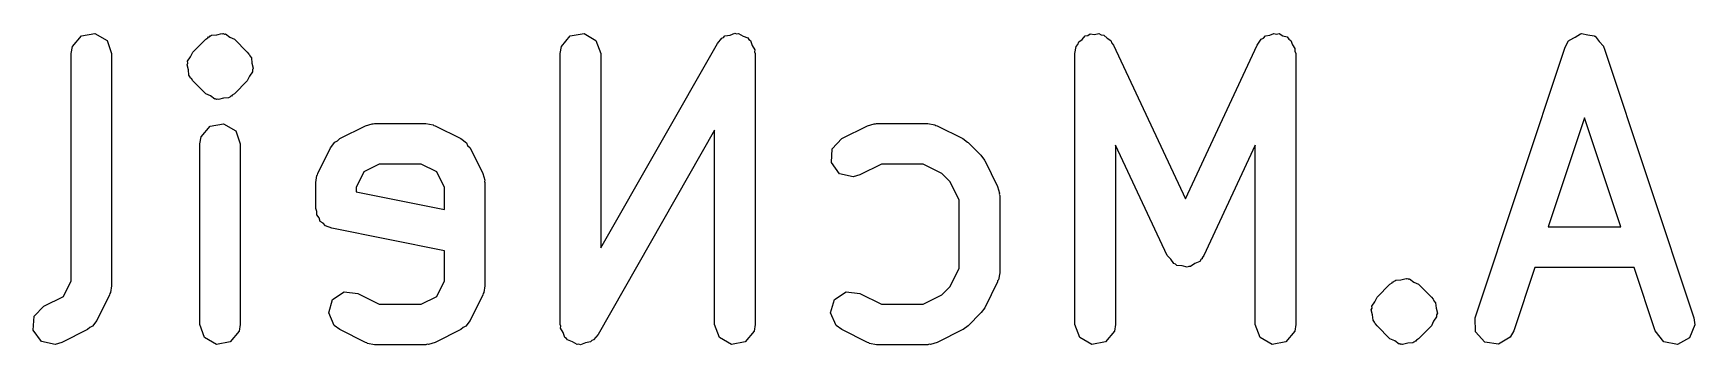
# Model space of a CAD drawing. Extents: x 83 to 117, y -96.7 to -70.8.
# Drawn here: x 100.52 to 106.67, y -90.53 to -89.38 of the extents above; entities that cross this region are included whole.
import ezdxf

# ---------------------------------------------------------------- set-up
doc = ezdxf.new("R2010")
doc.units = 0
doc.layers.add('BLACK', color=7, linetype='CONTINUOUS')

msp = doc.modelspace()

# ---------------------------------------------------------------- linework, layer by layer
at = {"layer": 'BLACK', "linetype": 'CONTINUOUS'}
for p, q in [((100.663, -89.4524), (100.668, -89.4267)), ((100.668, -89.4267), (100.701, -89.3874)), ((100.701, -89.3874), (100.751, -89.3785)), ((100.751, -89.3785), (100.796, -89.4042)), ((100.796, -89.4042), (100.813, -89.4524)), ((101.114, -89.447), (101.161, -89.3993)), ((101.161, -89.3993), (101.169, -89.3937)), ((101.169, -89.3937), (101.171, -89.3909)), ((101.171, -89.3909), (101.174, -89.3901)), ((101.174, -89.3901), (101.175, -89.39)), ((101.175, -89.39), (101.177, -89.3874)), ((101.177, -89.3874), (101.179, -89.3871)), ((101.179, -89.3871), (101.183, -89.3844)), ((101.183, -89.3844), (101.202, -89.3827)), ((101.202, -89.3827), (101.221, -89.3777)), ((101.221, -89.3777), (101.224, -89.3791)), ((101.224, -89.3791), (101.227, -89.3785)), ((101.227, -89.3785), (101.23, -89.3802)), ((101.23, -89.3802), (101.234, -89.3799)), ((101.234, -89.3799), (101.25, -89.3911)), ((101.25, -89.3911), (101.267, -89.3993)), ((101.267, -89.3993), (101.315, -89.447)), ((102.473, -89.4524), (102.477, -89.4267)), ((102.477, -89.4267), (102.51, -89.3874)), ((102.51, -89.3874), (102.561, -89.3785)), ((102.561, -89.3785), (102.605, -89.4042)), ((102.605, -89.4042), (102.623, -89.4524)), ((102.623, -90.17), (103.054, -89.4152)), ((103.054, -89.4152), (103.071, -89.3951)), ((103.071, -89.3951), (103.077, -89.3927)), ((103.077, -89.3927), (103.082, -89.3874)), ((103.082, -89.3874), (103.101, -89.3841)), ((103.101, -89.3841), (103.119, -89.3774)), ((103.119, -89.3774), (103.125, -89.3797)), ((103.125, -89.3797), (103.132, -89.3785)), ((103.132, -89.3785), (103.149, -89.3882)), ((103.149, -89.3882), (103.167, -89.3947)), ((103.167, -89.3947), (103.17, -89.4007)), ((103.17, -89.4007), (103.176, -89.4042)), ((103.176, -89.4042), (103.183, -89.4223)), ((103.183, -89.4223), (103.193, -89.439)), ((104.377, -89.4524), (104.382, -89.4267)), ((104.382, -89.4267), (104.388, -89.4191)), ((104.388, -89.4191), (104.391, -89.4094)), ((104.391, -89.4094), (104.404, -89.4)), ((104.404, -89.4), (104.415, -89.3874)), ((104.415, -89.3874), (104.425, -89.3857)), ((104.425, -89.3857), (104.433, -89.3799)), ((104.433, -89.3799), (104.449, -89.3814)), ((104.449, -89.3814), (104.465, -89.3785)), ((104.465, -89.3785), (104.474, -89.3835)), ((104.474, -89.3835), (104.484, -89.3844)), ((104.484, -89.3844), (104.496, -89.396)), ((104.496, -89.396), (104.51, -89.4042)), ((104.51, -89.4042), (104.513, -89.4136)), ((104.513, -89.4136), (104.52, -89.4207)), ((104.52, -89.4207), (104.786, -89.9893)), ((104.786, -89.9893), (105.051, -89.4207)), ((105.051, -89.4207), (105.066, -89.3993)), ((105.066, -89.3993), (105.075, -89.3951)), ((105.075, -89.3951), (105.082, -89.3874)), ((105.082, -89.3874), (105.098, -89.3846)), ((105.098, -89.3846), (105.113, -89.3777)), ((105.113, -89.3777), (105.122, -89.3803)), ((105.122, -89.3803), (105.132, -89.3785)), ((105.132, -89.3785), (105.146, -89.3867)), ((105.146, -89.3867), (105.162, -89.391)), ((105.162, -89.391), (105.168, -89.3992)), ((105.168, -89.3992), (105.176, -89.4042)), ((105.176, -89.4042), (105.182, -89.4196)), ((105.182, -89.4196), (105.191, -89.433)), ((105.191, -89.433), (105.191, -89.443)), ((105.857, -90.4287), (106.191, -89.4287)), ((106.191, -89.4287), (106.203, -89.4058)), ((106.203, -89.4058), (106.205, -89.4046)), ((106.205, -89.4046), (106.206, -89.4026)), ((106.206, -89.4026), (106.227, -89.3913)), ((106.227, -89.3913), (106.247, -89.3789)), ((106.247, -89.3789), (106.249, -89.3792)), ((106.249, -89.3792), (106.251, -89.3782)), ((106.251, -89.3782), (106.274, -89.3829)), ((106.274, -89.3829), (106.298, -89.3864)), ((106.298, -89.3864), (106.299, -89.388)), ((106.299, -89.388), (106.301, -89.3885)), ((106.301, -89.3885), (106.316, -89.4071)), ((106.316, -89.4071), (106.332, -89.4248)), ((106.332, -89.4248), (106.332, -89.427)), ((106.332, -89.427), (106.333, -89.4287)), ((106.333, -89.4287), (106.666, -90.4287)), ((100.663, -90.2918), (100.663, -89.4524)), ((100.813, -89.4524), (100.813, -90.3095)), ((101.092, -89.4935), (101.095, -89.4873)), ((101.097, -89.5123), (101.092, -89.4935)), ((101.094, -89.4806), (101.105, -89.4646)), ((101.095, -89.4873), (101.094, -89.4806)), ((101.105, -89.4646), (101.114, -89.447)), ((101.315, -89.447), (101.321, -89.4551)), ((101.321, -89.4551), (101.323, -89.457)), ((101.323, -89.457), (101.324, -89.4602)), ((101.324, -89.4602), (101.33, -89.4683)), ((101.33, -89.4683), (101.332, -89.4877)), ((101.332, -89.4877), (101.337, -89.5065)), ((102.473, -90.4524), (102.473, -89.4524)), ((102.623, -89.4524), (102.623, -90.17)), ((103.193, -89.439), (103.192, -89.4459)), ((103.192, -89.4459), (103.194, -89.4524)), ((103.194, -89.4524), (103.194, -90.4524)), ((104.377, -90.4524), (104.377, -89.4524)), ((105.191, -89.443), (105.194, -89.4524)), ((105.194, -89.4524), (105.194, -90.4524)), ((101.099, -89.5317), (101.097, -89.5123)), ((101.104, -89.5398), (101.099, -89.5317)), ((101.105, -89.543), (101.104, -89.5398)), ((101.108, -89.5449), (101.105, -89.543)), ((101.114, -89.553), (101.108, -89.5449)), ((101.161, -89.6007), (101.114, -89.553)), ((101.315, -89.553), (101.267, -89.6007)), ((101.323, -89.5354), (101.315, -89.553)), ((101.334, -89.5194), (101.323, -89.5354)), ((101.337, -89.5065), (101.334, -89.5127)), ((101.334, -89.5127), (101.334, -89.5194)), ((101.179, -89.6089), (101.161, -89.6007)), ((101.195, -89.6201), (101.179, -89.6089)), ((101.198, -89.6198), (101.195, -89.6201)), ((101.201, -89.6215), (101.198, -89.6198)), ((101.205, -89.6209), (101.201, -89.6215)), ((101.208, -89.6223), (101.205, -89.6209)), ((101.227, -89.6173), (101.208, -89.6223)), ((101.246, -89.6156), (101.227, -89.6173)), ((101.25, -89.6129), (101.246, -89.6156)), ((101.252, -89.6126), (101.25, -89.6129)), ((101.254, -89.61), (101.252, -89.6126)), ((101.257, -89.6091), (101.254, -89.6099)), ((101.254, -89.6099), (101.254, -89.61)), ((101.259, -89.6063), (101.257, -89.6091)), ((101.267, -89.6007), (101.259, -89.6063)), ((101.144, -89.7601), (101.177, -89.7208)), ((101.177, -89.7208), (101.227, -89.7119)), ((101.227, -89.7119), (101.272, -89.7375)), ((101.272, -89.7375), (101.289, -89.7857)), ((101.657, -89.7663), (101.752, -89.7186)), ((101.752, -89.7186), (101.777, -89.7112)), ((101.777, -89.7112), (101.781, -89.7122)), ((101.781, -89.7122), (101.786, -89.7107)), ((101.786, -89.7107), (101.976, -89.7107)), ((101.976, -89.7107), (102.002, -89.7152)), ((102.002, -89.7152), (102.005, -89.7181)), ((102.005, -89.7181), (102.01, -89.7186)), ((102.01, -89.7186), (102.105, -89.7663)), ((103.044, -89.7348), (102.613, -90.4896)), ((103.044, -90.4524), (103.044, -89.7348)), ((103.514, -89.7663), (103.609, -89.7186)), ((103.609, -89.7186), (103.634, -89.7112)), ((103.634, -89.7112), (103.639, -89.7122)), ((103.639, -89.7122), (103.643, -89.7107)), ((103.643, -89.7107), (103.833, -89.7107)), ((103.833, -89.7107), (103.859, -89.7152)), ((103.859, -89.7152), (103.862, -89.7181)), ((103.862, -89.7181), (103.867, -89.7186)), ((103.867, -89.7186), (103.962, -89.7663)), ((106.262, -89.6895), (106.128, -90.0917)), ((106.396, -90.0917), (106.262, -89.6895)), ((101.139, -89.7857), (101.144, -89.7601)), ((101.139, -90.4524), (101.139, -89.7857)), ((101.289, -89.7857), (101.289, -90.4524)), ((101.576, -89.895), (101.623, -89.7998)), ((101.623, -89.7998), (101.639, -89.7789)), ((101.639, -89.7789), (101.649, -89.7744)), ((101.649, -89.7744), (101.657, -89.7663)), ((102.105, -89.7663), (102.126, -89.7818)), ((102.126, -89.7818), (102.13, -89.7921)), ((102.13, -89.7921), (102.139, -89.7998)), ((102.139, -89.7998), (102.186, -89.895)), ((103.476, -89.8547), (103.479, -89.8035)), ((103.479, -89.8035), (103.514, -89.7663)), ((103.962, -89.7663), (103.98, -89.7796)), ((103.98, -89.7796), (103.982, -89.7803)), ((103.982, -89.7803), (104.029, -89.8279)), ((104.718, -90.1984), (104.527, -89.7904)), ((104.527, -89.7904), (104.527, -90.4524)), ((105.044, -89.7904), (104.854, -90.1984)), ((105.044, -90.4524), (105.044, -89.7904)), ((101.803, -89.8607), (101.746, -89.8892)), ((101.958, -89.8607), (101.803, -89.8607)), ((102.016, -89.8892), (101.958, -89.8607)), ((103.506, -89.8959), (103.476, -89.8547)), ((103.661, -89.8607), (103.581, -89.9004)), ((103.816, -89.8607), (103.661, -89.8607)), ((103.884, -89.895), (103.816, -89.8607)), ((104.029, -89.8279), (104.042, -89.8463)), ((104.042, -89.8463), (104.043, -89.8474)), ((104.043, -89.8474), (104.091, -89.9426)), ((101.568, -89.9286), (101.572, -89.9029)), ((101.568, -90.0238), (101.568, -89.9286)), ((101.572, -89.9029), (101.575, -89.8995)), ((101.575, -89.8995), (101.576, -89.895)), ((101.746, -89.8892), (101.718, -89.9463)), ((102.044, -89.9463), (102.016, -89.8892)), ((102.186, -89.895), (102.194, -89.92)), ((102.194, -89.92), (102.193, -89.9244)), ((102.193, -89.9244), (102.194, -89.9286)), ((102.194, -89.9286), (102.194, -90.3095)), ((103.556, -89.9078), (103.506, -89.8959)), ((103.581, -89.9004), (103.556, -89.9078)), ((103.915, -89.9254), (103.884, -89.895)), ((103.949, -89.9939), (103.915, -89.9254)), ((101.718, -89.9463), (101.718, -89.9623)), ((101.718, -89.9623), (102.044, -90.0276)), ((102.044, -90.0276), (102.044, -89.9463)), ((104.091, -89.9426), (104.098, -89.9676)), ((104.098, -89.9676), (104.097, -89.972)), ((104.097, -89.972), (104.099, -89.9762)), ((104.099, -89.9762), (104.099, -90.2619)), ((101.572, -90.0355), (101.568, -90.0238)), ((101.572, -90.0478), (101.572, -90.0355)), ((101.581, -90.0588), (101.572, -90.0478)), ((103.949, -90.2442), (103.949, -89.9939)), ((101.585, -90.072), (101.581, -90.0588)), ((101.596, -90.0782), (101.585, -90.072)), ((101.604, -90.0879), (101.596, -90.0782)), ((101.628, -90.0974), (101.604, -90.0879)), ((102.044, -90.1805), (101.628, -90.0974)), ((106.128, -90.0917), (106.396, -90.0917)), ((102.044, -90.2918), (102.044, -90.1805)), ((104.732, -90.2121), (104.718, -90.1984)), ((104.743, -90.2281), (104.732, -90.2121)), ((104.749, -90.2298), (104.743, -90.2281)), ((104.754, -90.2346), (104.749, -90.2298)), ((104.773, -90.2363), (104.754, -90.2346)), ((104.792, -90.2414), (104.773, -90.2363)), ((104.821, -90.2279), (104.805, -90.2391)), ((104.839, -90.2197), (104.821, -90.2279)), ((104.844, -90.2116), (104.839, -90.2197)), ((104.847, -90.2097), (104.844, -90.2116)), ((104.848, -90.2065), (104.847, -90.2097)), ((104.854, -90.1984), (104.848, -90.2065)), ((100.635, -90.3489), (100.663, -90.2918)), ((102.016, -90.3489), (102.044, -90.2918)), ((103.915, -90.3127), (103.949, -90.2442)), ((104.091, -90.2954), (104.043, -90.3907)), ((104.094, -90.2876), (104.091, -90.291)), ((104.091, -90.291), (104.091, -90.2954)), ((104.099, -90.2619), (104.094, -90.2876)), ((104.798, -90.2385), (104.792, -90.2414)), ((104.805, -90.2391), (104.798, -90.2385)), ((105.542, -90.3041), (105.55, -90.2984)), ((105.55, -90.2984), (105.552, -90.2957)), ((105.552, -90.2957), (105.555, -90.2948)), ((105.555, -90.2948), (105.556, -90.2947)), ((105.556, -90.2947), (105.558, -90.2922)), ((105.558, -90.2922), (105.56, -90.2918)), ((105.56, -90.2918), (105.564, -90.2892)), ((105.564, -90.2892), (105.583, -90.2875)), ((105.583, -90.2875), (105.602, -90.2824)), ((105.602, -90.2824), (105.605, -90.2839)), ((105.605, -90.2839), (105.608, -90.2833)), ((105.608, -90.2833), (105.611, -90.285)), ((105.611, -90.285), (105.615, -90.2847)), ((105.615, -90.2847), (105.631, -90.2959)), ((105.631, -90.2959), (105.648, -90.3041)), ((106.078, -90.2417), (106, -90.4761)), ((106.446, -90.2417), (106.078, -90.2417)), ((106.524, -90.4761), (106.446, -90.2417)), ((100.562, -90.3853), (100.635, -90.3489)), ((100.805, -90.3431), (100.758, -90.4383)), ((100.806, -90.3386), (100.805, -90.3431)), ((100.809, -90.3352), (100.806, -90.3386)), ((100.813, -90.3095), (100.809, -90.3352)), ((101.616, -90.4093), (101.63, -90.3601)), ((101.63, -90.3601), (101.673, -90.3318)), ((101.673, -90.3318), (101.724, -90.3377)), ((101.724, -90.3377), (101.803, -90.3774)), ((101.958, -90.3774), (102.016, -90.3489)), ((102.186, -90.3431), (102.139, -90.4383)), ((102.187, -90.3386), (102.186, -90.3431)), ((102.19, -90.3352), (102.187, -90.3386)), ((102.194, -90.3095), (102.19, -90.3352)), ((103.473, -90.4093), (103.487, -90.3601)), ((103.487, -90.3601), (103.53, -90.3318)), ((103.53, -90.3318), (103.581, -90.3377)), ((103.581, -90.3377), (103.661, -90.3774)), ((103.816, -90.3774), (103.884, -90.3431)), ((103.884, -90.3431), (103.915, -90.3127)), ((105.486, -90.3694), (105.495, -90.3517)), ((105.495, -90.3517), (105.542, -90.3041)), ((105.648, -90.3041), (105.696, -90.3517)), ((105.696, -90.3517), (105.702, -90.3598)), ((105.702, -90.3598), (105.704, -90.3617)), ((100.526, -90.4226), (100.562, -90.3853)), ((101.636, -90.4563), (101.616, -90.4093)), ((101.803, -90.3774), (101.958, -90.3774)), ((103.493, -90.4563), (103.473, -90.4093)), ((103.661, -90.3774), (103.816, -90.3774)), ((104.029, -90.4102), (103.982, -90.4578)), ((104.03, -90.4087), (104.029, -90.4102)), ((104.043, -90.3907), (104.03, -90.4087)), ((105.473, -90.3982), (105.476, -90.3921)), ((105.478, -90.417), (105.473, -90.3982)), ((105.475, -90.3854), (105.486, -90.3694)), ((105.476, -90.3921), (105.475, -90.3854)), ((105.48, -90.4365), (105.478, -90.417)), ((105.704, -90.3617), (105.705, -90.365)), ((105.705, -90.365), (105.711, -90.3731)), ((105.711, -90.3731), (105.713, -90.3925)), ((105.713, -90.3925), (105.718, -90.4113)), ((105.718, -90.4113), (105.715, -90.4174)), ((105.715, -90.4174), (105.715, -90.4242)), ((100.523, -90.4738), (100.526, -90.4226)), ((100.554, -90.515), (100.523, -90.4738)), ((100.724, -90.4718), (100.629, -90.5195)), ((100.732, -90.4637), (100.724, -90.4718)), ((100.742, -90.4592), (100.732, -90.4637)), ((100.758, -90.4383), (100.742, -90.4592)), ((101.157, -90.5006), (101.139, -90.4524)), ((101.285, -90.478), (101.252, -90.5173)), ((101.289, -90.4524), (101.285, -90.478)), ((101.657, -90.4718), (101.636, -90.4563)), ((101.752, -90.5195), (101.657, -90.4718)), ((102.105, -90.4718), (102.01, -90.5195)), ((102.113, -90.4637), (102.105, -90.4718)), ((102.123, -90.4592), (102.113, -90.4637)), ((102.139, -90.4383), (102.123, -90.4592)), ((102.475, -90.4589), (102.473, -90.4524)), ((102.474, -90.4657), (102.475, -90.4589)), ((102.484, -90.4824), (102.474, -90.4657)), ((102.49, -90.5006), (102.484, -90.4824)), ((103.062, -90.5006), (103.044, -90.4524)), ((103.19, -90.478), (103.157, -90.5173)), ((103.194, -90.4524), (103.19, -90.478)), ((103.514, -90.4718), (103.493, -90.4563)), ((103.609, -90.5195), (103.514, -90.4718)), ((103.962, -90.4718), (103.867, -90.5195)), ((103.963, -90.4707), (103.962, -90.4718)), ((103.982, -90.4578), (103.963, -90.4707)), ((104.395, -90.5006), (104.377, -90.4524)), ((104.523, -90.478), (104.49, -90.5173)), ((104.527, -90.4524), (104.523, -90.478)), ((105.062, -90.5006), (105.044, -90.4524)), ((105.19, -90.478), (105.157, -90.5173)), ((105.194, -90.4524), (105.19, -90.478)), ((105.485, -90.4446), (105.48, -90.4365)), ((105.486, -90.4478), (105.485, -90.4446)), ((105.489, -90.4497), (105.486, -90.4478)), ((105.495, -90.4578), (105.489, -90.4497)), ((105.542, -90.5054), (105.495, -90.4578)), ((105.696, -90.4578), (105.648, -90.5054)), ((105.704, -90.4401), (105.696, -90.4578)), ((105.715, -90.4242), (105.704, -90.4401)), ((105.859, -90.4799), (105.857, -90.4287)), ((105.893, -90.5183), (105.859, -90.4799)), ((106, -90.4761), (105.987, -90.499)), ((106.556, -90.5163), (106.524, -90.4761)), ((106.67, -90.4544), (106.651, -90.5021)), ((106.666, -90.4287), (106.67, -90.4544)), ((100.604, -90.5269), (100.554, -90.515)), ((100.629, -90.5195), (100.604, -90.5269)), ((101.201, -90.5262), (101.157, -90.5006)), ((101.252, -90.5173), (101.201, -90.5262)), ((101.757, -90.52), (101.752, -90.5195)), ((101.76, -90.5229), (101.757, -90.52)), ((101.786, -90.5274), (101.76, -90.5229)), ((101.976, -90.5274), (101.786, -90.5274)), ((101.98, -90.5258), (101.976, -90.5274)), ((101.985, -90.5269), (101.98, -90.5258)), ((102.01, -90.5195), (101.985, -90.5269)), ((102.496, -90.5041), (102.49, -90.5006)), ((102.5, -90.51), (102.496, -90.5041)), ((102.518, -90.5166), (102.5, -90.51)), ((102.535, -90.5262), (102.518, -90.5166)), ((102.541, -90.525), (102.535, -90.5262)), ((102.548, -90.5274), (102.541, -90.525)), ((102.566, -90.5207), (102.548, -90.5274)), ((102.585, -90.5173), (102.566, -90.5207)), ((102.59, -90.512), (102.585, -90.5173)), ((102.596, -90.5096), (102.59, -90.512)), ((102.613, -90.4896), (102.596, -90.5096)), ((103.106, -90.5262), (103.062, -90.5006)), ((103.157, -90.5173), (103.106, -90.5262)), ((103.614, -90.52), (103.609, -90.5195)), ((103.617, -90.5229), (103.614, -90.52)), ((103.643, -90.5274), (103.617, -90.5229)), ((103.833, -90.5274), (103.643, -90.5274)), ((103.838, -90.5258), (103.833, -90.5274)), ((103.842, -90.5269), (103.838, -90.5258)), ((103.867, -90.5195), (103.842, -90.5269)), ((104.439, -90.5262), (104.395, -90.5006)), ((104.49, -90.5173), (104.439, -90.5262)), ((105.106, -90.5262), (105.062, -90.5006)), ((105.157, -90.5173), (105.106, -90.5262)), ((105.56, -90.5136), (105.542, -90.5054)), ((105.576, -90.5248), (105.56, -90.5136)), ((105.579, -90.5245), (105.576, -90.5248)), ((105.582, -90.5262), (105.579, -90.5245)), ((105.586, -90.5256), (105.582, -90.5262)), ((105.589, -90.5271), (105.586, -90.5256)), ((105.608, -90.5221), (105.589, -90.5271)), ((105.627, -90.5204), (105.608, -90.5221)), ((105.631, -90.5177), (105.627, -90.5204)), ((105.633, -90.5173), (105.631, -90.5177)), ((105.635, -90.5148), (105.633, -90.5173)), ((105.638, -90.5138), (105.635, -90.5147)), ((105.635, -90.5147), (105.635, -90.5148)), ((105.64, -90.5111), (105.638, -90.5138)), ((105.648, -90.5054), (105.64, -90.5111)), ((105.944, -90.5259), (105.893, -90.5183)), ((105.987, -90.499), (105.944, -90.5259)), ((106.606, -90.5266), (106.556, -90.5163)), ((106.651, -90.5021), (106.606, -90.5266))]:
    msp.add_line(p, q, dxfattribs=at)

doc.saveas('drawing.dxf')
